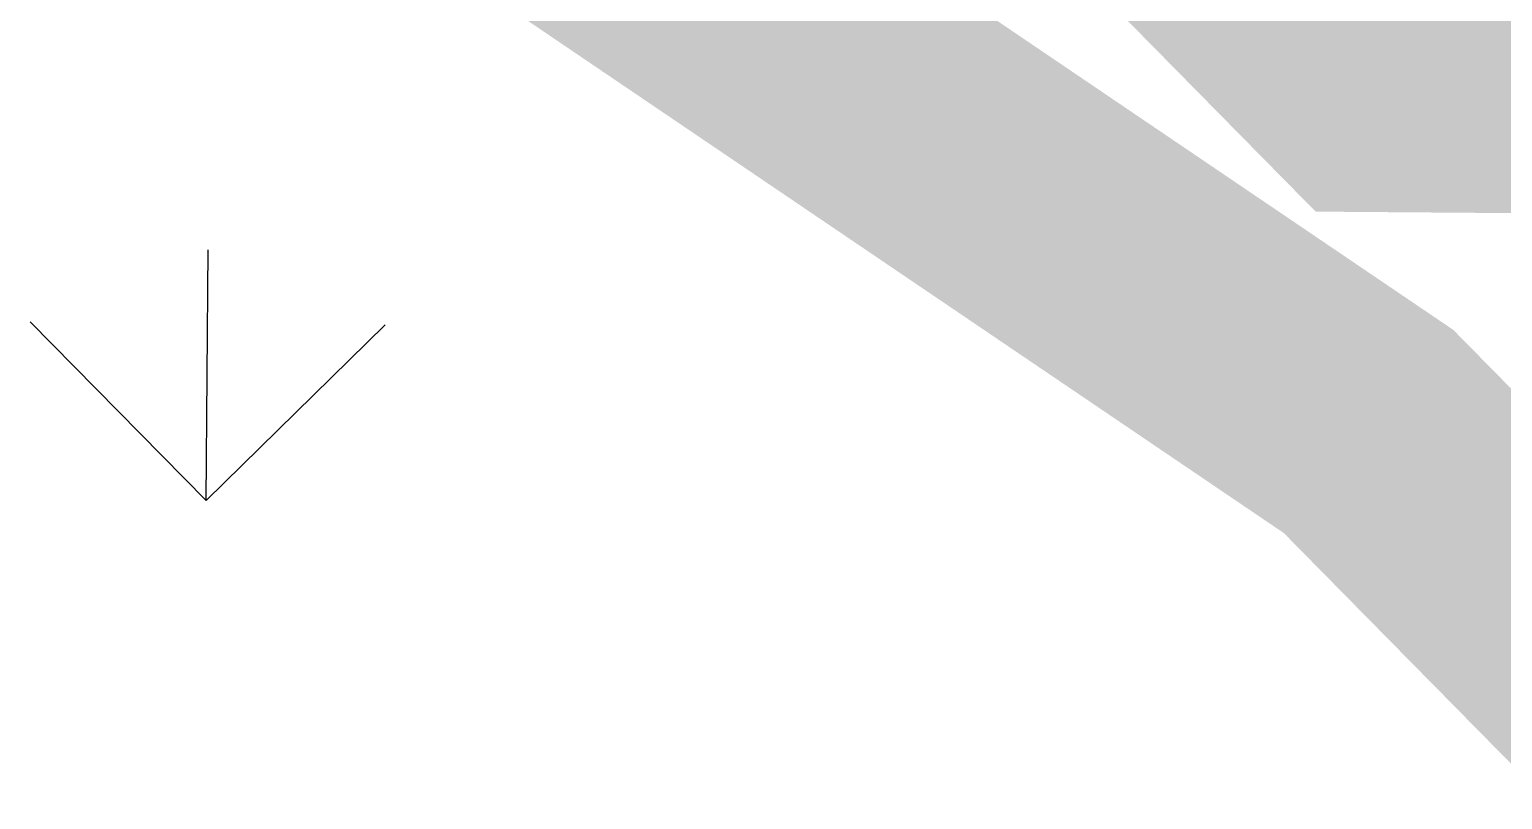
# Model space of a CAD drawing. Header units: metres. Extents: x 326467 to 340077, y 1811030 to 1824953.
# Drawn here: x 327815 to 327831.95, y 1814233.46 to 1814242.33 of the extents above; entities that cross this region are included whole.
import ezdxf

# ---------------------------------------------------------------- set-up
doc = ezdxf.new("R2010")
doc.units = ezdxf.units.M
doc.header["$MEASUREMENT"] = 0
for name, color, linetype in [('HAZARDS LINE', 1, 'Continuous'), ('HIGH TIDE LINE', 6, 'Continuous'), ('MANGROOVE', 112, 'Continuous'), ('NDZ-200M FROM CRZ', 30, 'Continuous')]:
    doc.layers.add(name, color=color, linetype=linetype)

# ---------------------------------------------------------------- blocks, each defined once
blk = doc.blocks.new('16')
at = {"layer": 'MANGROOVE'}
h = blk.add_hatch(dxfattribs=at)
h.set_pattern_fill('GRASS', color=256, scale=0.606428, angle=-0.4421)
h.set_pattern_definition([(89.55787, (320150.772, 1810233.299), (-10.807394, 10.975486), [2.888115, -18.895414]), (44.55787, (320150.772, 1810233.299), (-10.807394, 10.975486), [2.888115, -12.515166]), (134.55787, (320150.772, 1810233.299), (-10.975486, -10.807394), [2.888115, -12.515166])])
h.paths.add_polyline_path([(327889.263, 1814327.583), (327890.984, 1814352.96), (327885.082, 1814378.396), (327867.961, 1814389.032), (327857.933, 1814399.217), (327827.826, 1814399.658), (327809.041, 1814401.834), (327774.489, 1814402.101), (327747.515, 1814396.723), (327728.562, 1814377.065), (327722.848, 1814360.859), (327722.597, 1814328.361), (327725.821, 1814305.219), (327733.922, 1814307.178), (327742.038, 1814311.159), (327750.154, 1814315.139), (327758.208, 1814311.034), (327766.23, 1814302.885), (327774.221, 1814290.694), (327778.17, 1814278.533), (327814.178, 1814229.736), (327817.819, 1814225.11), (327844.328, 1814233.476), (327852.095, 1814252.206), (327857.349, 1814274.509), (327873.82, 1814301.803)])
at = {"layer": 'HAZARDS LINE', "lineweight": 18, "const_width": 3.032}
blk.add_lwpolyline([(327839.119, 1814318.496), (327835.045, 1814314.484), (327830.971, 1814310.473), (327826.898, 1814306.461), (327826.866, 1814302.418), (327822.824, 1814302.449), (327822.793, 1814298.406), (327818.719, 1814294.394), (327814.646, 1814290.382), (327814.614, 1814286.339), (327818.626, 1814282.265), (327818.438, 1814258.006), (327822.45, 1814253.932), (327822.418, 1814249.889), (327826.43, 1814245.815), (327830.441, 1814241.74), (327842.568, 1814241.647), (327842.537, 1814237.604), (327846.579, 1814237.572), (327846.548, 1814233.529), (327850.559, 1814229.455), (327854.602, 1814229.424), (327858.613, 1814225.35), (327866.636, 1814217.201)], dxfattribs=at)
at = {"layer": 'HIGH TIDE LINE', "color": 220, "linetype": 'Continuous', "lineweight": 15, "true_color": 0xff00c5, "const_width": 3.032}
blk.add_lwpolyline([(327858.52, 1814213.22), (327850.528, 1814225.412), (327834.421, 1814233.623), (327830.41, 1814237.697), (327818.345, 1814245.877), (327814.396, 1814258.037), (327810.447, 1814270.198), (327806.498, 1814282.358), (327810.603, 1814290.413), (327818.782, 1814302.48), (327826.991, 1814318.59), (327843.317, 1814338.68), (327847.391, 1814342.692), (327855.569, 1814354.759), (327863.841, 1814378.955)], dxfattribs=at)
at = {"layer": 'NDZ-200M FROM CRZ', "const_width": 3.032, "flags": 128}
blk.add_lwpolyline([(327863.841, 1814378.955), (327855.569, 1814354.759), (327847.391, 1814342.692), (327843.317, 1814338.68), (327826.991, 1814318.59), (327818.782, 1814302.48), (327810.603, 1814290.413), (327806.498, 1814282.358), (327810.447, 1814270.198), (327814.396, 1814258.037), (327818.345, 1814245.877), (327830.41, 1814237.697), (327834.421, 1814233.623), (327850.528, 1814225.412), (327858.52, 1814213.22)], dxfattribs=at)

msp = doc.modelspace()

# ---------------------------------------------------------------- block references
msp.add_blockref('16', (0, 0))

doc.saveas('drawing.dxf')
